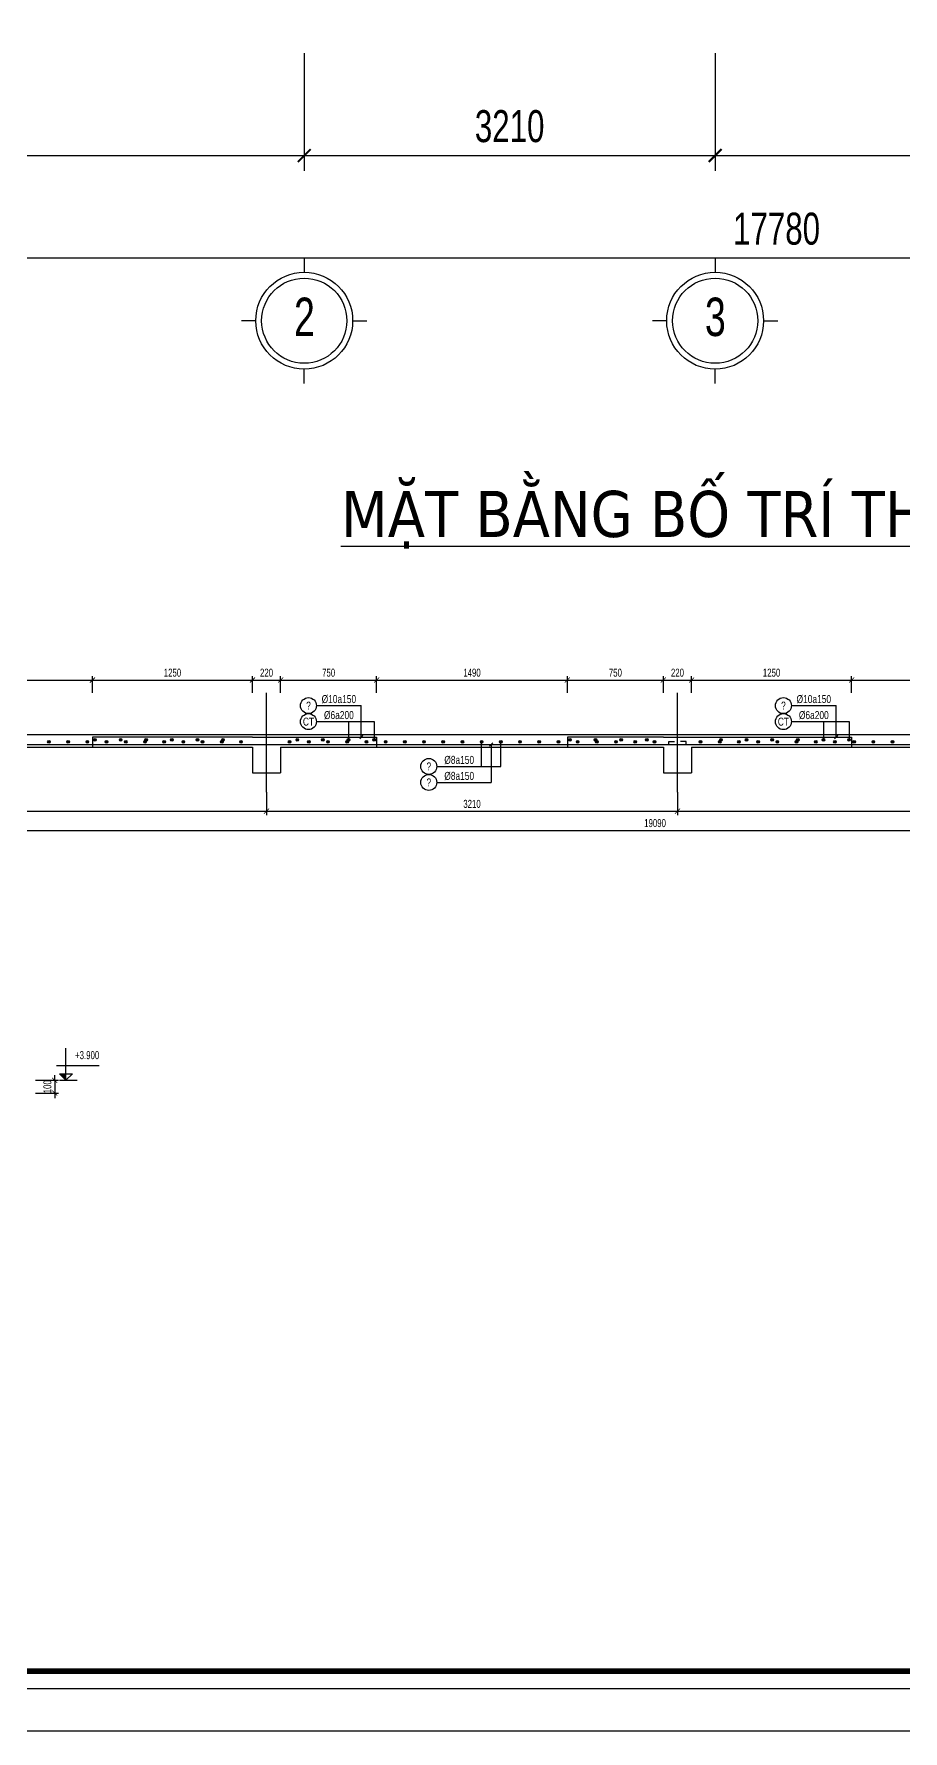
# Model space of a CAD drawing. Header units: inches. Extents: x 442278 to 842836, y -356313 to 59457.
# Drawn here: x 797708 to 804497, y -90180 to -76923 of the extents above; entities that cross this region are included whole.
import ezdxf
from ezdxf.enums import TextEntityAlignment as Align

# ---------------------------------------------------------------- set-up
doc = ezdxf.new("R2010")
doc.units = ezdxf.units.IN
doc.header["$LTSCALE"] = 250
doc.header["$MEASUREMENT"] = 0
doc.linetypes.add('CENTER', pattern=[50.8, 31.75, -6.35, 6.35, -6.35])
for name, color, linetype in [('3', 9, 'Continuous'), ('gsgsdfg', 31, 'Continuous'), ('LA.BT', 7, 'Continuous'), ('LA.DIM', 251, 'Continuous'), ('LA.KHAC', 252, 'Continuous'), ('LA.TC', 3, 'Continuous'), ('LA.TD', 30, 'Continuous'), ('LA.TEXT', 60, 'Continuous'), ('LA.TEXT.MC', 120, 'Continuous'), ('LA.TRUC', 251, 'CENTER'), ('NETTHAY', 8, 'Continuous'), ('NTHAY', 8, 'Continuous'), ('XDIT-BT', 7, 'Continuous'), ('XDIT-MANH', 252, 'Continuous')]:
    doc.layers.add(name, color=color, linetype=linetype)
doc.styles.add('AVANTH', font='')
doc.styles.add('S.STEXT', font='arial.ttf', dxfattribs={"width": 0.7})
doc.styles.add('VnAvantH', font='', dxfattribs={"width": 0.7})
doc.styles.get('AVANTH').set_extended_font_data('.VnAvantH')
doc.styles.get('VnAvantH').set_extended_font_data('.VnAvantH')
doc.dimstyles.new('S.DIM100', dxfattribs={"dimtxt": 250, "dimasz": 100, "dimexe": 120, "dimexo": 0, "dimgap": 100, "dimtad": 1, "dimdec": 0, "dimzin": 13, "dimdsep": 46, "dimtxsty": 'S.STEXT', "dimblk": 'ARCHTICK', "dimblk1": 'ARCHTICK', "dimcen": 0, "dimdle": 100, "dimclrd": 251, "dimclre": 251, "dimclrt": 60, "dimadec": 0, "dimazin": 0, "dimtfac": 1, "dimtdec": 0, "dimtix": 1, "dimtmove": 2, "dimatfit": 3, "dimfxl": 1, "dimtolj": 1, "dimtzin": 13, "dimarcsym": 0})
doc.dimstyles.new('S.DIM25', dxfattribs={"dimtxt": 62.5, "dimasz": 40, "dimexe": 30, "dimexo": 0, "dimgap": 25, "dimtad": 1, "dimdec": 0, "dimzin": 13, "dimdsep": 46, "dimtxsty": 'S.STEXT', "dimblk": 'ARCHTICK', "dimcen": 0, "dimdle": 25, "dimclrd": 251, "dimclre": 251, "dimclrt": 60, "dimadec": 0, "dimazin": 0, "dimtfac": 1, "dimtdec": 0, "dimtix": 1, "dimtmove": 2, "dimatfit": 3, "dimfxl": 1, "dimtolj": 1, "dimtzin": 13, "dimarcsym": 0})

# ---------------------------------------------------------------- blocks, each defined once
blk = doc.blocks.new('KHUNG CHUAN SEICO')
at = {"layer": 'DEFPOINTS', "lineweight": -3, "ltscale": 2000}
blk.add_lwpolyline([(0, 397.16), (572.13, 397.16), (572.13, 0), (0, 0)], close=True, dxfattribs=at)
at = {"layer": 'gsgsdfg'}
blk.add_lwpolyline([(0, 397.16), (572.13, 397.16), (572.13, 0), (0, 0)], close=True, dxfattribs=at)
blk.add_lwpolyline([(0, 397.16), (572.13, 397.16), (572.13, 0), (0, 0)], close=True, dxfattribs=at)
at = {"layer": 'NETTHAY', "ltscale": 0.5, "const_width": 0.743}
blk.add_lwpolyline([(26.26, 388.15), (460.75, 388.15), (460.75, 7.88), (26.26, 7.88), (26.26, 388.51)], dxfattribs=at)
at = {"layer": 'NTHAY', "lineweight": -3, "ltscale": 2000}
blk.add_lwpolyline([(24.06, 391.61), (565.91, 391.61), (565.91, 5.55), (24.06, 5.55)], close=True, dxfattribs=at)
at = {"layer": '3', "ltscale": 0.5, "style": 'VnAvantH'}
for tag, height, p in [('DRAWING1', 4.75, (514.01, 46.77)), ('DRAWING2', 4.75, (514.07, 36.02)), ('DATE', 2.5, (477.02, 18.64))]:
    blk.add_attdef(tag, text='', height=height, dxfattribs=at).set_placement(p, align=Align.CENTER)
blk = doc.blocks.new('_ArchTick')
at = {"color": 0, "linetype": 'ByBlock', "const_width": 0.15}
blk.add_lwpolyline([(-0.5, -0.5), (0.5, 0.5)], dxfattribs=at)
blk = doc.blocks.new('*D811')
at = {"layer": 'DEFPOINTS', "color": 0, "transparency": 16777216}
for p in [(794619, -77073), (799819, -77073), (799819, -77873)]:
    blk.add_point(p, dxfattribs=at)
at = {"layer": 'LA.DIM', "color": 251, "lineweight": -2, "transparency": 16777216}
for p, q in [((794619, -77073), (794619, -77993)), ((799819, -77073), (799819, -77993)), ((794519, -77873), (799919, -77873))]:
    blk.add_line(p, q, dxfattribs=at)
at = {"layer": 'LA.DIM', "color": 251, "lineweight": -2, "transparency": 16777216, "xscale": 100, "yscale": 100, "zscale": 100, "rotation": 180}
blk.add_blockref('_ArchTick', (794619, -77873), dxfattribs=at)
at = {"layer": 'LA.DIM', "color": 251, "lineweight": -2, "transparency": 16777216, "xscale": 100, "yscale": 100, "zscale": 100}
blk.add_blockref('_ArchTick', (799819, -77873), dxfattribs=at)
at = {"layer": 'LA.DIM', "color": 60, "transparency": 16777216, "insert": (797219, -77646), "char_height": 250, "attachment_point": 5, "style": 'S.STEXT'}
blk.add_mtext('\\A1;5200', dxfattribs=at)
blk = doc.blocks.new('*D812')
at = {"layer": 'DEFPOINTS', "color": 0, "transparency": 16777216}
for p in [(794619, -77073), (812399, -77073), (812399, -78673)]:
    blk.add_point(p, dxfattribs=at)
at = {"layer": 'LA.DIM', "color": 251, "lineweight": -2, "transparency": 16777216}
for p, q in [((794619, -77073), (794619, -78793)), ((812399, -77073), (812399, -78793)), ((794519, -78673), (812499, -78673))]:
    blk.add_line(p, q, dxfattribs=at)
at = {"layer": 'LA.DIM', "color": 251, "lineweight": -2, "transparency": 16777216, "xscale": 100, "yscale": 100, "zscale": 100, "rotation": 180}
blk.add_blockref('_ArchTick', (794619, -78673), dxfattribs=at)
at = {"layer": 'LA.DIM', "color": 251, "lineweight": -2, "transparency": 16777216, "xscale": 100, "yscale": 100, "zscale": 100}
blk.add_blockref('_ArchTick', (812399, -78673), dxfattribs=at)
at = {"layer": 'LA.DIM', "color": 60, "transparency": 16777216, "insert": (803509, -78446), "char_height": 250, "attachment_point": 5, "style": 'S.STEXT'}
blk.add_mtext('\\A1;17780', dxfattribs=at)
blk = doc.blocks.new('*D815')
at = {"layer": 'DEFPOINTS', "color": 0, "transparency": 16777216}
for p in [(799819, -77073), (803029, -77073), (803029, -77873)]:
    blk.add_point(p, dxfattribs=at)
at = {"layer": 'LA.DIM', "color": 251, "lineweight": -2, "transparency": 16777216}
for p, q in [((799819, -77073), (799819, -77993)), ((803029, -77073), (803029, -77993)), ((799719, -77873), (803129, -77873))]:
    blk.add_line(p, q, dxfattribs=at)
at = {"layer": 'LA.DIM', "color": 251, "lineweight": -2, "transparency": 16777216, "xscale": 100, "yscale": 100, "zscale": 100, "rotation": 180}
blk.add_blockref('_ArchTick', (799819, -77873), dxfattribs=at)
at = {"layer": 'LA.DIM', "color": 251, "lineweight": -2, "transparency": 16777216, "xscale": 100, "yscale": 100, "zscale": 100}
blk.add_blockref('_ArchTick', (803029, -77873), dxfattribs=at)
at = {"layer": 'LA.DIM', "color": 60, "transparency": 16777216, "insert": (801424, -77645), "char_height": 250, "attachment_point": 5, "style": 'S.STEXT'}
blk.add_mtext('\\A1;3210', dxfattribs=at)
blk = doc.blocks.new('*D816')
at = {"layer": 'DEFPOINTS', "color": 0, "transparency": 16777216}
for p in [(794619, -77073), (812399, -77073), (812399, -78673)]:
    blk.add_point(p, dxfattribs=at)
at = {"layer": 'LA.DIM', "color": 251, "lineweight": -2, "transparency": 16777216}
for p, q in [((794619, -77073), (794619, -78793)), ((812399, -77073), (812399, -78793)), ((794519, -78673), (812499, -78673))]:
    blk.add_line(p, q, dxfattribs=at)
at = {"layer": 'LA.DIM', "color": 251, "lineweight": -2, "transparency": 16777216, "xscale": 100, "yscale": 100, "zscale": 100, "rotation": 180}
blk.add_blockref('_ArchTick', (794619, -78673), dxfattribs=at)
at = {"layer": 'LA.DIM', "color": 251, "lineweight": -2, "transparency": 16777216, "xscale": 100, "yscale": 100, "zscale": 100}
blk.add_blockref('_ArchTick', (812399, -78673), dxfattribs=at)
at = {"layer": 'LA.DIM', "color": 60, "transparency": 16777216, "insert": (803509, -78446), "char_height": 250, "attachment_point": 5, "style": 'S.STEXT'}
blk.add_mtext('\\A1;17780', dxfattribs=at)
blk = doc.blocks.new('*D819')
at = {"layer": 'DEFPOINTS', "color": 0, "transparency": 16777216}
for p in [(803029, -77073), (808189, -77073), (808189, -77873)]:
    blk.add_point(p, dxfattribs=at)
at = {"layer": 'LA.DIM', "color": 251, "lineweight": -2, "transparency": 16777216}
for p, q in [((803029, -77073), (803029, -77993)), ((808189, -77073), (808189, -77993)), ((802929, -77873), (808289, -77873))]:
    blk.add_line(p, q, dxfattribs=at)
at = {"layer": 'LA.DIM', "color": 251, "lineweight": -2, "transparency": 16777216, "xscale": 100, "yscale": 100, "zscale": 100, "rotation": 180}
blk.add_blockref('_ArchTick', (803029, -77873), dxfattribs=at)
at = {"layer": 'LA.DIM', "color": 251, "lineweight": -2, "transparency": 16777216, "xscale": 100, "yscale": 100, "zscale": 100}
blk.add_blockref('_ArchTick', (808189, -77873), dxfattribs=at)
at = {"layer": 'LA.DIM', "color": 60, "transparency": 16777216, "insert": (805609, -77646), "char_height": 250, "attachment_point": 5, "style": 'S.STEXT'}
blk.add_mtext('\\A1;5160', dxfattribs=at)
blk = doc.blocks.new('*D820')
at = {"layer": 'DEFPOINTS', "color": 0, "transparency": 16777216}
for p in [(794619, -77073), (812399, -77073), (812399, -78673)]:
    blk.add_point(p, dxfattribs=at)
at = {"layer": 'LA.DIM', "color": 251, "lineweight": -2, "transparency": 16777216}
for p, q in [((794619, -77073), (794619, -78793)), ((812399, -77073), (812399, -78793)), ((794519, -78673), (812499, -78673))]:
    blk.add_line(p, q, dxfattribs=at)
at = {"layer": 'LA.DIM', "color": 251, "lineweight": -2, "transparency": 16777216, "xscale": 100, "yscale": 100, "zscale": 100, "rotation": 180}
blk.add_blockref('_ArchTick', (794619, -78673), dxfattribs=at)
at = {"layer": 'LA.DIM', "color": 251, "lineweight": -2, "transparency": 16777216, "xscale": 100, "yscale": 100, "zscale": 100}
blk.add_blockref('_ArchTick', (812399, -78673), dxfattribs=at)
at = {"layer": 'LA.DIM', "color": 60, "transparency": 16777216, "insert": (803509, -78446), "char_height": 250, "attachment_point": 5, "style": 'S.STEXT'}
blk.add_mtext('\\A1;17780', dxfattribs=at)
blk = doc.blocks.new('*D824')
at = {"layer": 'DEFPOINTS', "color": 0, "transparency": 16777216}
for p in [(794619, -77073), (812399, -77073), (812399, -78673)]:
    blk.add_point(p, dxfattribs=at)
at = {"layer": 'LA.DIM', "color": 251, "lineweight": -2, "transparency": 16777216}
for p, q in [((794619, -77073), (794619, -78793)), ((812399, -77073), (812399, -78793)), ((794519, -78673), (812499, -78673))]:
    blk.add_line(p, q, dxfattribs=at)
at = {"layer": 'LA.DIM', "color": 251, "lineweight": -2, "transparency": 16777216, "xscale": 100, "yscale": 100, "zscale": 100, "rotation": 180}
blk.add_blockref('_ArchTick', (794619, -78673), dxfattribs=at)
at = {"layer": 'LA.DIM', "color": 251, "lineweight": -2, "transparency": 16777216, "xscale": 100, "yscale": 100, "zscale": 100}
blk.add_blockref('_ArchTick', (812399, -78673), dxfattribs=at)
at = {"layer": 'LA.DIM', "color": 60, "transparency": 16777216, "insert": (803509, -78446), "char_height": 250, "attachment_point": 5, "style": 'S.STEXT'}
blk.add_mtext('\\A1;17780', dxfattribs=at)
blk = doc.blocks.new('*D830')
at = {"layer": 'DEFPOINTS', "color": 0, "transparency": 16777216}
for p in [(794325, -82845), (799525, -82845), (799525, -82995)]:
    blk.add_point(p, dxfattribs=at)
at = {"layer": 'LA.DIM', "color": 251, "lineweight": -2, "transparency": 16777216}
for p, q in [((794325, -82845), (794325, -83025)), ((799525, -82845), (799525, -83025)), ((794300, -82995), (799550, -82995))]:
    blk.add_line(p, q, dxfattribs=at)
at = {"layer": 'LA.DIM', "color": 251, "lineweight": -2, "transparency": 16777216, "xscale": 40, "yscale": 40, "zscale": 40, "rotation": 180}
blk.add_blockref('_ArchTick', (794325, -82995), dxfattribs=at)
at = {"layer": 'LA.DIM', "color": 251, "lineweight": -2, "transparency": 16777216, "xscale": 40, "yscale": 40, "zscale": 40}
blk.add_blockref('_ArchTick', (799525, -82995), dxfattribs=at)
at = {"layer": 'LA.DIM', "color": 60, "transparency": 16777216, "insert": (796925, -82938), "char_height": 62.5, "attachment_point": 5, "style": 'S.STEXT'}
blk.add_mtext('\\A1;5200', dxfattribs=at)
blk = doc.blocks.new('*D831')
at = {"layer": 'DEFPOINTS', "color": 0, "transparency": 16777216}
for p in [(799525, -82845), (802735, -82845), (802735, -82995)]:
    blk.add_point(p, dxfattribs=at)
at = {"layer": 'LA.DIM', "color": 251, "lineweight": -2, "transparency": 16777216}
for p, q in [((799525, -82845), (799525, -83025)), ((802735, -82845), (802735, -83025)), ((799500, -82995), (802760, -82995))]:
    blk.add_line(p, q, dxfattribs=at)
at = {"layer": 'LA.DIM', "color": 251, "lineweight": -2, "transparency": 16777216, "xscale": 40, "yscale": 40, "zscale": 40, "rotation": 180}
blk.add_blockref('_ArchTick', (799525, -82995), dxfattribs=at)
at = {"layer": 'LA.DIM', "color": 251, "lineweight": -2, "transparency": 16777216, "xscale": 40, "yscale": 40, "zscale": 40}
blk.add_blockref('_ArchTick', (802735, -82995), dxfattribs=at)
at = {"layer": 'LA.DIM', "color": 60, "transparency": 16777216, "insert": (801130, -82938), "char_height": 62.5, "attachment_point": 5, "style": 'S.STEXT'}
blk.add_mtext('\\A1;3210', dxfattribs=at)
blk = doc.blocks.new('*D832')
at = {"layer": 'DEFPOINTS', "color": 0, "transparency": 16777216}
for p in [(802735, -82845), (807895, -82845), (807895, -82995)]:
    blk.add_point(p, dxfattribs=at)
at = {"layer": 'LA.DIM', "color": 251, "lineweight": -2, "transparency": 16777216}
for p, q in [((802735, -82845), (802735, -83025)), ((807895, -82845), (807895, -83025)), ((802710, -82995), (807920, -82995))]:
    blk.add_line(p, q, dxfattribs=at)
at = {"layer": 'LA.DIM', "color": 251, "lineweight": -2, "transparency": 16777216, "xscale": 40, "yscale": 40, "zscale": 40, "rotation": 180}
blk.add_blockref('_ArchTick', (802735, -82995), dxfattribs=at)
at = {"layer": 'LA.DIM', "color": 251, "lineweight": -2, "transparency": 16777216, "xscale": 40, "yscale": 40, "zscale": 40}
blk.add_blockref('_ArchTick', (807895, -82995), dxfattribs=at)
at = {"layer": 'LA.DIM', "color": 60, "transparency": 16777216, "insert": (805315, -82938), "char_height": 62.5, "attachment_point": 5, "style": 'S.STEXT'}
blk.add_mtext('\\A1;5160', dxfattribs=at)
blk = doc.blocks.new('*D834')
at = {"layer": 'DEFPOINTS', "color": 0, "transparency": 16777216}
for p in [(793015, -82845), (812105, -82845), (812105, -83145)]:
    blk.add_point(p, dxfattribs=at)
at = {"layer": 'LA.DIM', "color": 251, "lineweight": -2, "transparency": 16777216}
for p, q in [((793015, -82845), (793015, -83175)), ((812105, -82845), (812105, -83175)), ((792990, -83145), (812130, -83145))]:
    blk.add_line(p, q, dxfattribs=at)
at = {"layer": 'LA.DIM', "color": 251, "lineweight": -2, "transparency": 16777216, "xscale": 40, "yscale": 40, "zscale": 40, "rotation": 180}
blk.add_blockref('_ArchTick', (793015, -83145), dxfattribs=at)
at = {"layer": 'LA.DIM', "color": 251, "lineweight": -2, "transparency": 16777216, "xscale": 40, "yscale": 40, "zscale": 40}
blk.add_blockref('_ArchTick', (812105, -83145), dxfattribs=at)
at = {"layer": 'LA.DIM', "color": 60, "transparency": 16777216, "insert": (802560, -83088), "char_height": 62.5, "attachment_point": 5, "style": 'S.STEXT'}
blk.add_mtext('\\A1;19090', dxfattribs=at)
blk = doc.blocks.new('*D850')
at = {"layer": 'DEFPOINTS', "color": 0, "transparency": 16777216}
for p in [(798165, -81970), (795685, -82070), (798165, -82070)]:
    blk.add_point(p, dxfattribs=at)
at = {"layer": 'LA.DIM', "color": 251, "lineweight": -2, "transparency": 16777216}
for p, q in [((795660, -81970), (798190, -81970)), ((795685, -82070), (795685, -81940)), ((798165, -82070), (798165, -81940))]:
    blk.add_line(p, q, dxfattribs=at)
at = {"layer": 'LA.DIM', "color": 251, "lineweight": -2, "transparency": 16777216, "xscale": 40, "yscale": 40, "zscale": 40, "rotation": 180}
blk.add_blockref('_ArchTick', (795685, -81970), dxfattribs=at)
at = {"layer": 'LA.DIM', "color": 251, "lineweight": -2, "transparency": 16777216, "xscale": 40, "yscale": 40, "zscale": 40}
blk.add_blockref('_ArchTick', (798165, -81970), dxfattribs=at)
at = {"layer": 'LA.DIM', "color": 60, "transparency": 16777216, "insert": (796925, -81913), "char_height": 62.5, "attachment_point": 5, "style": 'S.STEXT'}
blk.add_mtext('\\A1;2480', dxfattribs=at)
blk = doc.blocks.new('*D851')
at = {"layer": 'DEFPOINTS', "color": 0, "transparency": 16777216}
for p in [(799415, -81970), (798165, -82070), (799415, -82070)]:
    blk.add_point(p, dxfattribs=at)
at = {"layer": 'LA.DIM', "color": 251, "lineweight": -2, "transparency": 16777216}
for p, q in [((798140, -81970), (799440, -81970)), ((798165, -82070), (798165, -81940)), ((799415, -82070), (799415, -81940))]:
    blk.add_line(p, q, dxfattribs=at)
at = {"layer": 'LA.DIM', "color": 251, "lineweight": -2, "transparency": 16777216, "xscale": 40, "yscale": 40, "zscale": 40, "rotation": 180}
blk.add_blockref('_ArchTick', (798165, -81970), dxfattribs=at)
at = {"layer": 'LA.DIM', "color": 251, "lineweight": -2, "transparency": 16777216, "xscale": 40, "yscale": 40, "zscale": 40}
blk.add_blockref('_ArchTick', (799415, -81970), dxfattribs=at)
at = {"layer": 'LA.DIM', "color": 60, "transparency": 16777216, "insert": (798790, -81913), "char_height": 62.5, "attachment_point": 5, "style": 'S.STEXT'}
blk.add_mtext('\\A1;1250', dxfattribs=at)
blk = doc.blocks.new('*D852')
at = {"layer": 'DEFPOINTS', "color": 0, "transparency": 16777216}
for p in [(800385, -81970), (799635, -82070), (800385, -82070)]:
    blk.add_point(p, dxfattribs=at)
at = {"layer": 'LA.DIM', "color": 251, "lineweight": -2, "transparency": 16777216}
for p, q in [((799610, -81970), (800410, -81970)), ((799635, -82070), (799635, -81940)), ((800385, -82070), (800385, -81940))]:
    blk.add_line(p, q, dxfattribs=at)
at = {"layer": 'LA.DIM', "color": 251, "lineweight": -2, "transparency": 16777216, "xscale": 40, "yscale": 40, "zscale": 40, "rotation": 180}
blk.add_blockref('_ArchTick', (799635, -81970), dxfattribs=at)
at = {"layer": 'LA.DIM', "color": 251, "lineweight": -2, "transparency": 16777216, "xscale": 40, "yscale": 40, "zscale": 40}
blk.add_blockref('_ArchTick', (800385, -81970), dxfattribs=at)
at = {"layer": 'LA.DIM', "color": 60, "transparency": 16777216, "insert": (800010, -81913), "char_height": 62.5, "attachment_point": 5, "style": 'S.STEXT'}
blk.add_mtext('\\A1;750', dxfattribs=at)
blk = doc.blocks.new('*D853')
at = {"layer": 'DEFPOINTS', "color": 0, "transparency": 16777216}
for p in [(801875, -81970), (800385, -82070), (801875, -82070)]:
    blk.add_point(p, dxfattribs=at)
at = {"layer": 'LA.DIM', "color": 251, "lineweight": -2, "transparency": 16777216}
for p, q in [((800360, -81970), (801900, -81970)), ((800385, -82070), (800385, -81940)), ((801875, -82070), (801875, -81940))]:
    blk.add_line(p, q, dxfattribs=at)
at = {"layer": 'LA.DIM', "color": 251, "lineweight": -2, "transparency": 16777216, "xscale": 40, "yscale": 40, "zscale": 40, "rotation": 180}
blk.add_blockref('_ArchTick', (800385, -81970), dxfattribs=at)
at = {"layer": 'LA.DIM', "color": 251, "lineweight": -2, "transparency": 16777216, "xscale": 40, "yscale": 40, "zscale": 40}
blk.add_blockref('_ArchTick', (801875, -81970), dxfattribs=at)
at = {"layer": 'LA.DIM', "color": 60, "transparency": 16777216, "insert": (801130, -81913), "char_height": 62.5, "attachment_point": 5, "style": 'S.STEXT'}
blk.add_mtext('\\A1;1490', dxfattribs=at)
blk = doc.blocks.new('*D854')
at = {"layer": 'DEFPOINTS', "color": 0, "transparency": 16777216}
for p in [(802625, -81970), (801875, -82070), (802625, -82070)]:
    blk.add_point(p, dxfattribs=at)
at = {"layer": 'LA.DIM', "color": 251, "lineweight": -2, "transparency": 16777216}
for p, q in [((801850, -81970), (802650, -81970)), ((801875, -82070), (801875, -81940)), ((802625, -82070), (802625, -81940))]:
    blk.add_line(p, q, dxfattribs=at)
at = {"layer": 'LA.DIM', "color": 251, "lineweight": -2, "transparency": 16777216, "xscale": 40, "yscale": 40, "zscale": 40, "rotation": 180}
blk.add_blockref('_ArchTick', (801875, -81970), dxfattribs=at)
at = {"layer": 'LA.DIM', "color": 251, "lineweight": -2, "transparency": 16777216, "xscale": 40, "yscale": 40, "zscale": 40}
blk.add_blockref('_ArchTick', (802625, -81970), dxfattribs=at)
at = {"layer": 'LA.DIM', "color": 60, "transparency": 16777216, "insert": (802250, -81913), "char_height": 62.5, "attachment_point": 5, "style": 'S.STEXT'}
blk.add_mtext('\\A1;750', dxfattribs=at)
blk = doc.blocks.new('*D855')
at = {"layer": 'DEFPOINTS', "color": 0, "transparency": 16777216}
for p in [(804095, -81970), (802845, -82070), (804095, -82070)]:
    blk.add_point(p, dxfattribs=at)
at = {"layer": 'LA.DIM', "color": 251, "lineweight": -2, "transparency": 16777216}
for p, q in [((802820, -81970), (804120, -81970)), ((802845, -82070), (802845, -81940)), ((804095, -82070), (804095, -81940))]:
    blk.add_line(p, q, dxfattribs=at)
at = {"layer": 'LA.DIM', "color": 251, "lineweight": -2, "transparency": 16777216, "xscale": 40, "yscale": 40, "zscale": 40, "rotation": 180}
blk.add_blockref('_ArchTick', (802845, -81970), dxfattribs=at)
at = {"layer": 'LA.DIM', "color": 251, "lineweight": -2, "transparency": 16777216, "xscale": 40, "yscale": 40, "zscale": 40}
blk.add_blockref('_ArchTick', (804095, -81970), dxfattribs=at)
at = {"layer": 'LA.DIM', "color": 60, "transparency": 16777216, "insert": (803470, -81913), "char_height": 62.5, "attachment_point": 5, "style": 'S.STEXT'}
blk.add_mtext('\\A1;1250', dxfattribs=at)
blk = doc.blocks.new('*D856')
at = {"layer": 'DEFPOINTS', "color": 0, "transparency": 16777216}
for p in [(806535, -81970), (804095, -82070), (806535, -82070)]:
    blk.add_point(p, dxfattribs=at)
at = {"layer": 'LA.DIM', "color": 251, "lineweight": -2, "transparency": 16777216}
for p, q in [((804070, -81970), (806560, -81970)), ((804095, -82070), (804095, -81940)), ((806535, -82070), (806535, -81940))]:
    blk.add_line(p, q, dxfattribs=at)
at = {"layer": 'LA.DIM', "color": 251, "lineweight": -2, "transparency": 16777216, "xscale": 40, "yscale": 40, "zscale": 40, "rotation": 180}
blk.add_blockref('_ArchTick', (804095, -81970), dxfattribs=at)
at = {"layer": 'LA.DIM', "color": 251, "lineweight": -2, "transparency": 16777216, "xscale": 40, "yscale": 40, "zscale": 40}
blk.add_blockref('_ArchTick', (806535, -81970), dxfattribs=at)
at = {"layer": 'LA.DIM', "color": 60, "transparency": 16777216, "insert": (805315, -81913), "char_height": 62.5, "attachment_point": 5, "style": 'S.STEXT'}
blk.add_mtext('\\A1;2440', dxfattribs=at)
blk = doc.blocks.new('*D844')
at = {"layer": 'DEFPOINTS', "color": 0, "transparency": 16777216}
for p in [(799635, -81970), (799415, -82070), (799635, -82070)]:
    blk.add_point(p, dxfattribs=at)
at = {"layer": 'LA.DIM', "color": 251, "lineweight": -2, "transparency": 16777216}
for p, q in [((799390, -81970), (799660, -81970)), ((799415, -82070), (799415, -81940)), ((799635, -82070), (799635, -81940))]:
    blk.add_line(p, q, dxfattribs=at)
at = {"layer": 'LA.DIM', "color": 251, "lineweight": -2, "transparency": 16777216, "xscale": 40, "yscale": 40, "zscale": 40, "rotation": 180}
blk.add_blockref('_ArchTick', (799415, -81970), dxfattribs=at)
at = {"layer": 'LA.DIM', "color": 251, "lineweight": -2, "transparency": 16777216, "xscale": 40, "yscale": 40, "zscale": 40}
blk.add_blockref('_ArchTick', (799635, -81970), dxfattribs=at)
at = {"layer": 'LA.DIM', "color": 60, "transparency": 16777216, "insert": (799525, -81913), "char_height": 62.5, "attachment_point": 5, "style": 'S.STEXT'}
blk.add_mtext('\\A1;220', dxfattribs=at)
blk = doc.blocks.new('*D845')
at = {"layer": 'DEFPOINTS', "color": 0, "transparency": 16777216}
for p in [(802845, -81970), (802625, -82070), (802845, -82070)]:
    blk.add_point(p, dxfattribs=at)
at = {"layer": 'LA.DIM', "color": 251, "lineweight": -2, "transparency": 16777216}
for p, q in [((802600, -81970), (802870, -81970)), ((802625, -82070), (802625, -81940)), ((802845, -82070), (802845, -81940))]:
    blk.add_line(p, q, dxfattribs=at)
at = {"layer": 'LA.DIM', "color": 251, "lineweight": -2, "transparency": 16777216, "xscale": 40, "yscale": 40, "zscale": 40, "rotation": 180}
blk.add_blockref('_ArchTick', (802625, -81970), dxfattribs=at)
at = {"layer": 'LA.DIM', "color": 251, "lineweight": -2, "transparency": 16777216, "xscale": 40, "yscale": 40, "zscale": 40}
blk.add_blockref('_ArchTick', (802845, -81970), dxfattribs=at)
at = {"layer": 'LA.DIM', "color": 60, "transparency": 16777216, "insert": (802735, -81913), "char_height": 62.5, "attachment_point": 5, "style": 'S.STEXT'}
blk.add_mtext('\\A1;220', dxfattribs=at)
blk = doc.blocks.new('BLOCK.TC')
at = {"layer": 'LA.TC'}
blk.add_hatch(color=256, dxfattribs=at).paths.add_polyline_path([(10, 0, 1), (-10, 0, 1)])
at = {"layer": 'LA.TD'}
blk.add_circle((0, 0), 10, dxfattribs=at)
blk = doc.blocks.new('*D860')
at = {"layer": 'DEFPOINTS', "color": 0, "transparency": 16777216}
for p in [(797720, -85097), (797720, -85197), (797870, -85197)]:
    blk.add_point(p, dxfattribs=at)
at = {"layer": 'LA.DIM', "color": 251, "lineweight": -2, "transparency": 16777216}
for p, q in [((797720, -85097), (797900, -85097)), ((797870, -85097), (797870, -85057)), ((797870, -85097), (797870, -85197)), ((797720, -85197), (797900, -85197)), ((797870, -85197), (797870, -85237))]:
    blk.add_line(p, q, dxfattribs=at)
at = {"layer": 'LA.DIM', "color": 251, "lineweight": -2, "transparency": 16777216, "xscale": 40, "yscale": 40, "zscale": 40}
for p, rotation in [((797870, -85097), 270), ((797870, -85197), 90)]:
    blk.add_blockref('_ArchTick', p, dxfattribs=dict(at, rotation=rotation))
at = {"layer": 'LA.DIM', "color": 60, "transparency": 16777216, "insert": (797813, -85147), "char_height": 62.5, "attachment_point": 5, "rotation": 90, "style": 'S.STEXT'}
blk.add_mtext('\\A1;100', dxfattribs=at)
blk = doc.blocks.new('BLOCK.COS')
at = {"layer": 'LA.KHAC'}
blk.add_hatch(color=256, dxfattribs=at).paths.add_polyline_path([(37.5, 50), (87.5, 0), (87.5, 50)])
at = {"layer": 'LA.KHAC', "color": 5}
for p, q in [((37.5, 50), (137.5, 50)), ((87.5, 0), (37.5, 50)), ((37.5, 0), (175, 0)), ((87.5, 0), (87.5, 50)), ((87.5, 0), (137.5, 50))]:
    blk.add_line(p, q, dxfattribs=at)

msp = doc.modelspace()

# ---------------------------------------------------------------- linework, layer by layer
at = {"layer": 'LA.BT'}
for p, q in [((794435.09, -82395.17), (799415.09, -82395.17)), ((799415.09, -82395.17), (799635.09, -82395.17)), ((799635.09, -82395.17), (802625.09, -82395.17)), ((802625.09, -82395.17), (802845.09, -82395.17)), ((802845.09, -82395.17), (807785.09, -82395.17)), ((794435.09, -82495.17), (799415.09, -82495.17)), ((799415.09, -82495.17), (799415.09, -82695.17)), ((799635.09, -82495.17), (802625.09, -82495.17)), ((799635.09, -82495.17), (799635.09, -82695.17)), ((802625.09, -82495.17), (802625.09, -82695.17)), ((802845.09, -82495.17), (807785.09, -82495.17)), ((802845.09, -82495.17), (802845.09, -82695.17)), ((799415.09, -82695.17), (799635.09, -82695.17)), ((802625.09, -82695.17), (802845.09, -82695.17))]:
    msp.add_line(p, q, dxfattribs=at)
at = {"layer": 'LA.KHAC'}
for p, q in [((799915.09, -82170.17), (800265.09, -82170.17)), ((800265.09, -82417.17), (800265.09, -82170.17)), ((803625.09, -82170.17), (803975.09, -82170.17)), ((803975.09, -82417.17), (803975.09, -82170.17)), ((799915.09, -82295.17), (800365.09, -82295.17)), ((800165.09, -82295.17), (800165.09, -82437.17)), ((800365.09, -82295.17), (800365.09, -82437.17)), ((803625.09, -82295.17), (804075.09, -82295.17)), ((803875.09, -82295.17), (803875.09, -82437.17)), ((804075.09, -82295.17), (804075.09, -82437.17)), ((801205.09, -82645.17), (801205.09, -82453.17)), ((801355.09, -82645.17), (801355.09, -82453.17)), ((801280.09, -82473.17), (801280.09, -82770.17)), ((800855.09, -82645.17), (801355.09, -82645.17)), ((800855.09, -82770.17), (801280.09, -82770.17)), ((797957.87, -85096.76), (797957.87, -84846.76)), ((797882.87, -84981.76), (798217.87, -84981.76))]:
    msp.add_line(p, q, dxfattribs=at)
at = {"layer": 'LA.KHAC', "color": 3}
for p, q in [((800252.59, -82429.67), (800277.59, -82404.67)), ((803962.59, -82429.67), (803987.59, -82404.67)), ((801267.59, -82485.67), (801292.59, -82460.67))]:
    msp.add_line(p, q, dxfattribs=at)
at = {"layer": 'LA.TD'}
for p, q in [((799415.09, -82417.17), (798165.09, -82417.17)), ((798165.09, -82417.17), (798165.09, -82495.17)), ((799415.09, -82417.17), (799635.09, -82417.17)), ((799415.09, -82417.17), (799635.09, -82417.17)), ((799635.09, -82417.17), (800385.09, -82417.17)), ((800385.09, -82417.17), (800385.09, -82495.17)), ((802625.09, -82417.17), (801875.09, -82417.17)), ((801875.09, -82417.17), (801875.09, -82495.17)), ((802625.09, -82417.17), (802845.09, -82417.17)), ((802625.09, -82417.17), (802845.09, -82417.17)), ((802667.09, -82473.17), (802667.09, -82451.17)), ((802667.09, -82451.17), (802711.09, -82451.17)), ((802803.09, -82451.17), (802759.09, -82451.17)), ((802803.09, -82473.17), (802803.09, -82451.17)), ((802845.09, -82417.17), (804095.09, -82417.17)), ((804095.09, -82417.17), (804095.09, -82495.17)), ((794435.09, -82473.17), (799415.09, -82473.17)), ((799415.09, -82473.17), (799635.09, -82473.17)), ((799635.09, -82473.17), (802625.09, -82473.17)), ((802625.09, -82473.17), (802803.09, -82473.17)), ((802667.09, -82473.17), (802845.09, -82473.17)), ((802845.09, -82473.17), (807785.09, -82473.17))]:
    msp.add_line(p, q, dxfattribs=at)
at = {"layer": 'LA.TEXT.MC', "color": 252}
for centre in [(799852.59, -82170.17), (803562.59, -82170.17), (799852.59, -82295.17), (803562.59, -82295.17), (800792.59, -82645.17), (800792.59, -82770.17)]:
    msp.add_circle(centre, 62.5, dxfattribs=at)
at = {"layer": 'LA.TRUC'}
for p, q in [((799525.09, -82845.17), (799525.09, -82070.17)), ((802735.09, -82845.17), (802735.09, -82070.17))]:
    msp.add_line(p, q, dxfattribs=at)
at = {"layer": 'XDIT-BT', "linetype": 'Continuous'}
for centre in [(799819.35, -79163.37), (803029.35, -79163.37)]:
    msp.add_circle(centre, 332.64, dxfattribs=at)
at = {"layer": 'XDIT-MANH', "linetype": 'Continuous'}
for p, q in [((799819.35, -78673.14), (799819.35, -78785.09)), ((803029.35, -78673.14), (803029.35, -78785.09)), ((799441.07, -79163.37), (799329.13, -79163.37)), ((800197.63, -79163.37), (800309.57, -79163.37)), ((802651.07, -79163.37), (802539.13, -79163.37)), ((803407.63, -79163.37), (803519.57, -79163.37)), ((799819.35, -79653.59), (799819.35, -79541.64)), ((803029.35, -79653.59), (803029.35, -79541.64))]:
    msp.add_line(p, q, dxfattribs=at)
for centre in [(799819.35, -79163.37), (803029.35, -79163.37)]:
    msp.add_circle(centre, 378.28, dxfattribs=at)

# ---------------------------------------------------------------- block references
at = {"layer": 'LA.DIM', "xscale": 59.35300561240523, "yscale": 59.35300561205079, "zscale": 59.35300561188299}
msp.add_blockref('KHUNG CHUAN SEICO', (788970.47, -90180.34), dxfattribs=at)
at = {"layer": 'LA.KHAC'}
msp.add_blockref('BLOCK.COS', (797870.37, -85096.76), dxfattribs=at)
at = {"layer": 'LA.TC'}
for p in [(797825.09, -82453.17), (797975.09, -82453.17), (798125.09, -82453.17), (798185.09, -82437.17), (798275.09, -82453.17), (798385.09, -82437.17), (798425.09, -82453.17), (798575.09, -82453.17), (798585.09, -82437.17), (798725.09, -82453.17), (798785.09, -82437.17), (798875.09, -82453.17), (798985.09, -82437.17), (799025.09, -82453.17), (799175.09, -82453.17), (799185.09, -82437.17), (799325.09, -82453.17), (799705.09, -82453.17), (799765.09, -82437.17), (799855.09, -82453.17), (799965.09, -82437.17), (800005.09, -82453.17), (800155.09, -82453.17), (800165.09, -82437.17), (800305.09, -82453.17), (800365.09, -82437.17), (800455.09, -82453.17), (800605.09, -82453.17), (800755.09, -82453.17), (800905.09, -82453.17), (801055.09, -82453.17), (801205.09, -82453.17), (801355.09, -82453.17), (801505.09, -82453.17), (801655.09, -82453.17), (801805.09, -82453.17), (801895.09, -82437.17), (801955.09, -82453.17), (802095.09, -82437.17), (802105.09, -82453.17), (802255.09, -82453.17), (802295.09, -82437.17), (802405.09, -82453.17), (802495.09, -82437.17), (802555.09, -82453.17), (802915.09, -82453.17), (803065.09, -82453.17), (803075.09, -82437.17), (803215.09, -82453.17), (803275.09, -82437.17), (803365.09, -82453.17), (803475.09, -82437.17), (803515.09, -82453.17), (803665.09, -82453.17), (803675.09, -82437.17), (803815.09, -82453.17), (803875.09, -82437.17), (803965.09, -82453.17), (804075.09, -82437.17), (804115.09, -82453.17), (804265.09, -82453.17), (804415.09, -82453.17)]:
    msp.add_blockref('BLOCK.TC', p, dxfattribs=at)

# ---------------------------------------------------------------- texts
at = {"layer": 'LA.TEXT', "style": 'S.STEXT', "width": 0.7}
for s, p in [('2', (799739.35, -79283.14)), ('3', (802949.35, -79283.14))]:
    msp.add_text(s, height=300, dxfattribs=at).set_placement(p)
at = {"layer": 'LA.TEXT', "style": 'S.STEXT', "width": 0.75}
for s, p in [('%%C10a150', (800090.09, -82150.17)), ('%%C10a150', (803800.09, -82150.17)), ('%%C6a200', (800090.09, -82275.17)), ('%%C6a200', (803800.09, -82275.17)), ('%%C8a150', (801030.09, -82625.17)), ('%%C8a150', (801030.09, -82750.17))]:
    msp.add_text(s, height=62.5, dxfattribs=at).set_placement(p, align=Align.CENTER)
at = {"layer": 'LA.TEXT', "style": 'S.STEXT', "width": 0.7}
msp.add_text('+3.900', height=62.5, dxfattribs=at).set_placement((798217.87, -84931.76), align=Align.RIGHT)
at = {"layer": 'LA.TEXT', "insert": (800105.76, -80942.93), "char_height": 360, "width": 18167.6107, "attachment_point": 7, "style": 'AVANTH'}
msp.add_mtext('{\\fTahoma|b0|i0|c0|p34;\\LMẶT BẰNG BỐ TRÍ THÉP SÀN TẦNG 2}', dxfattribs=at)
at = {"layer": 'LA.TEXT.MC', "style": 'S.STEXT', "width": 0.75}
for s, p in [('?', (799852.59, -82170.17)), ('?', (803562.59, -82170.17)), ('CT', (799852.59, -82295.17)), ('CT', (803562.59, -82295.17)), ('?', (800792.59, -82645.17)), ('?', (800792.59, -82770.17))]:
    msp.add_text(s, height=62.5, dxfattribs=at).set_placement(p, align=Align.MIDDLE_CENTER)

# ---------------------------------------------------------------- dimensions: what is measured, and where the dimension line sits
at = {"layer": 'LA.DIM'}
for base, p1, p2, picture, middle in [((799819.35, -77873.14), (794619.35, -77073.14), (799819.35, -77073.14), '*D811', (797219.35, -77645.5)), ((812399.35, -78673.14), (794619.35, -77073.14), (812399.35, -77073.14), '*D812', (803509.35, -78445.5)), ((812399.35, -78673.14), (794619.35, -77073.14), (812399.35, -77073.14), '*D816', (803509.35, -78445.5)), ((812399.35, -78673.14), (794619.35, -77073.14), (812399.35, -77073.14), '*D820', (803509.35, -78445.5)), ((812399.35, -78673.14), (794619.35, -77073.14), (812399.35, -77073.14), '*D824', (803509.35, -78445.5)), ((803029.35, -77873.14), (799819.35, -77073.14), (803029.35, -77073.14), '*D815', (801424.35, -77645.42)), ((808189.35, -77873.14), (803029.35, -77073.14), (808189.35, -77073.14), '*D819', (805609.35, -77645.5))]:
    dim = msp.add_linear_dim(base=base, p1=p1, p2=p2, dimstyle='S.DIM100', dxfattribs=at)
    dim.commit()
    dim.dimension.update_dxf_attribs({"geometry": picture, "text_midpoint": middle})
for p1, p2, distance, picture, middle in [((795685.09, -82070.17), (798165.09, -82070.17), 100, '*D850', (796925.09, -81913.26)), ((798165.09, -82070.17), (799415.09, -82070.17), 100, '*D851', (798790.09, -81913.26)), ((799415.09, -82070.17), (799635.09, -82070.17), 100, '*D844', (799525.09, -81913.26)), ((799635.09, -82070.17), (800385.09, -82070.17), 100, '*D852', (800010.09, -81913.26)), ((800385.09, -82070.17), (801875.09, -82070.17), 100, '*D853', (801130.09, -81913.26)), ((801875.09, -82070.17), (802625.09, -82070.17), 100, '*D854', (802250.09, -81913.26)), ((802625.09, -82070.17), (802845.09, -82070.17), 100, '*D845', (802735.09, -81913.26)), ((802845.09, -82070.17), (804095.09, -82070.17), 100, '*D855', (803470.09, -81913.26)), ((804095.09, -82070.17), (806535.09, -82070.17), 100, '*D856', (805315.09, -81913.26)), ((793015.09, -82845.17), (812105.09, -82845.17), -300, '*D834', (802560.09, -83088.26)), ((794325.09, -82845.17), (799525.09, -82845.17), -150, '*D830', (796925.09, -82938.26)), ((799525.09, -82845.17), (802735.09, -82845.17), -150, '*D831', (801130.09, -82938.24)), ((802735.09, -82845.17), (807895.09, -82845.17), -150, '*D832', (805315.09, -82938.26)), ((797720.37, -85096.76), (797720.37, -85196.76), 150, '*D860', (797813.46, -85146.76))]:
    dim = msp.add_aligned_dim(p1=p1, p2=p2, distance=distance, dimstyle='S.DIM25', dxfattribs=at)
    dim.commit()
    dim.dimension.update_dxf_attribs({"geometry": picture, "text_midpoint": middle})

doc.saveas('drawing.dxf')
